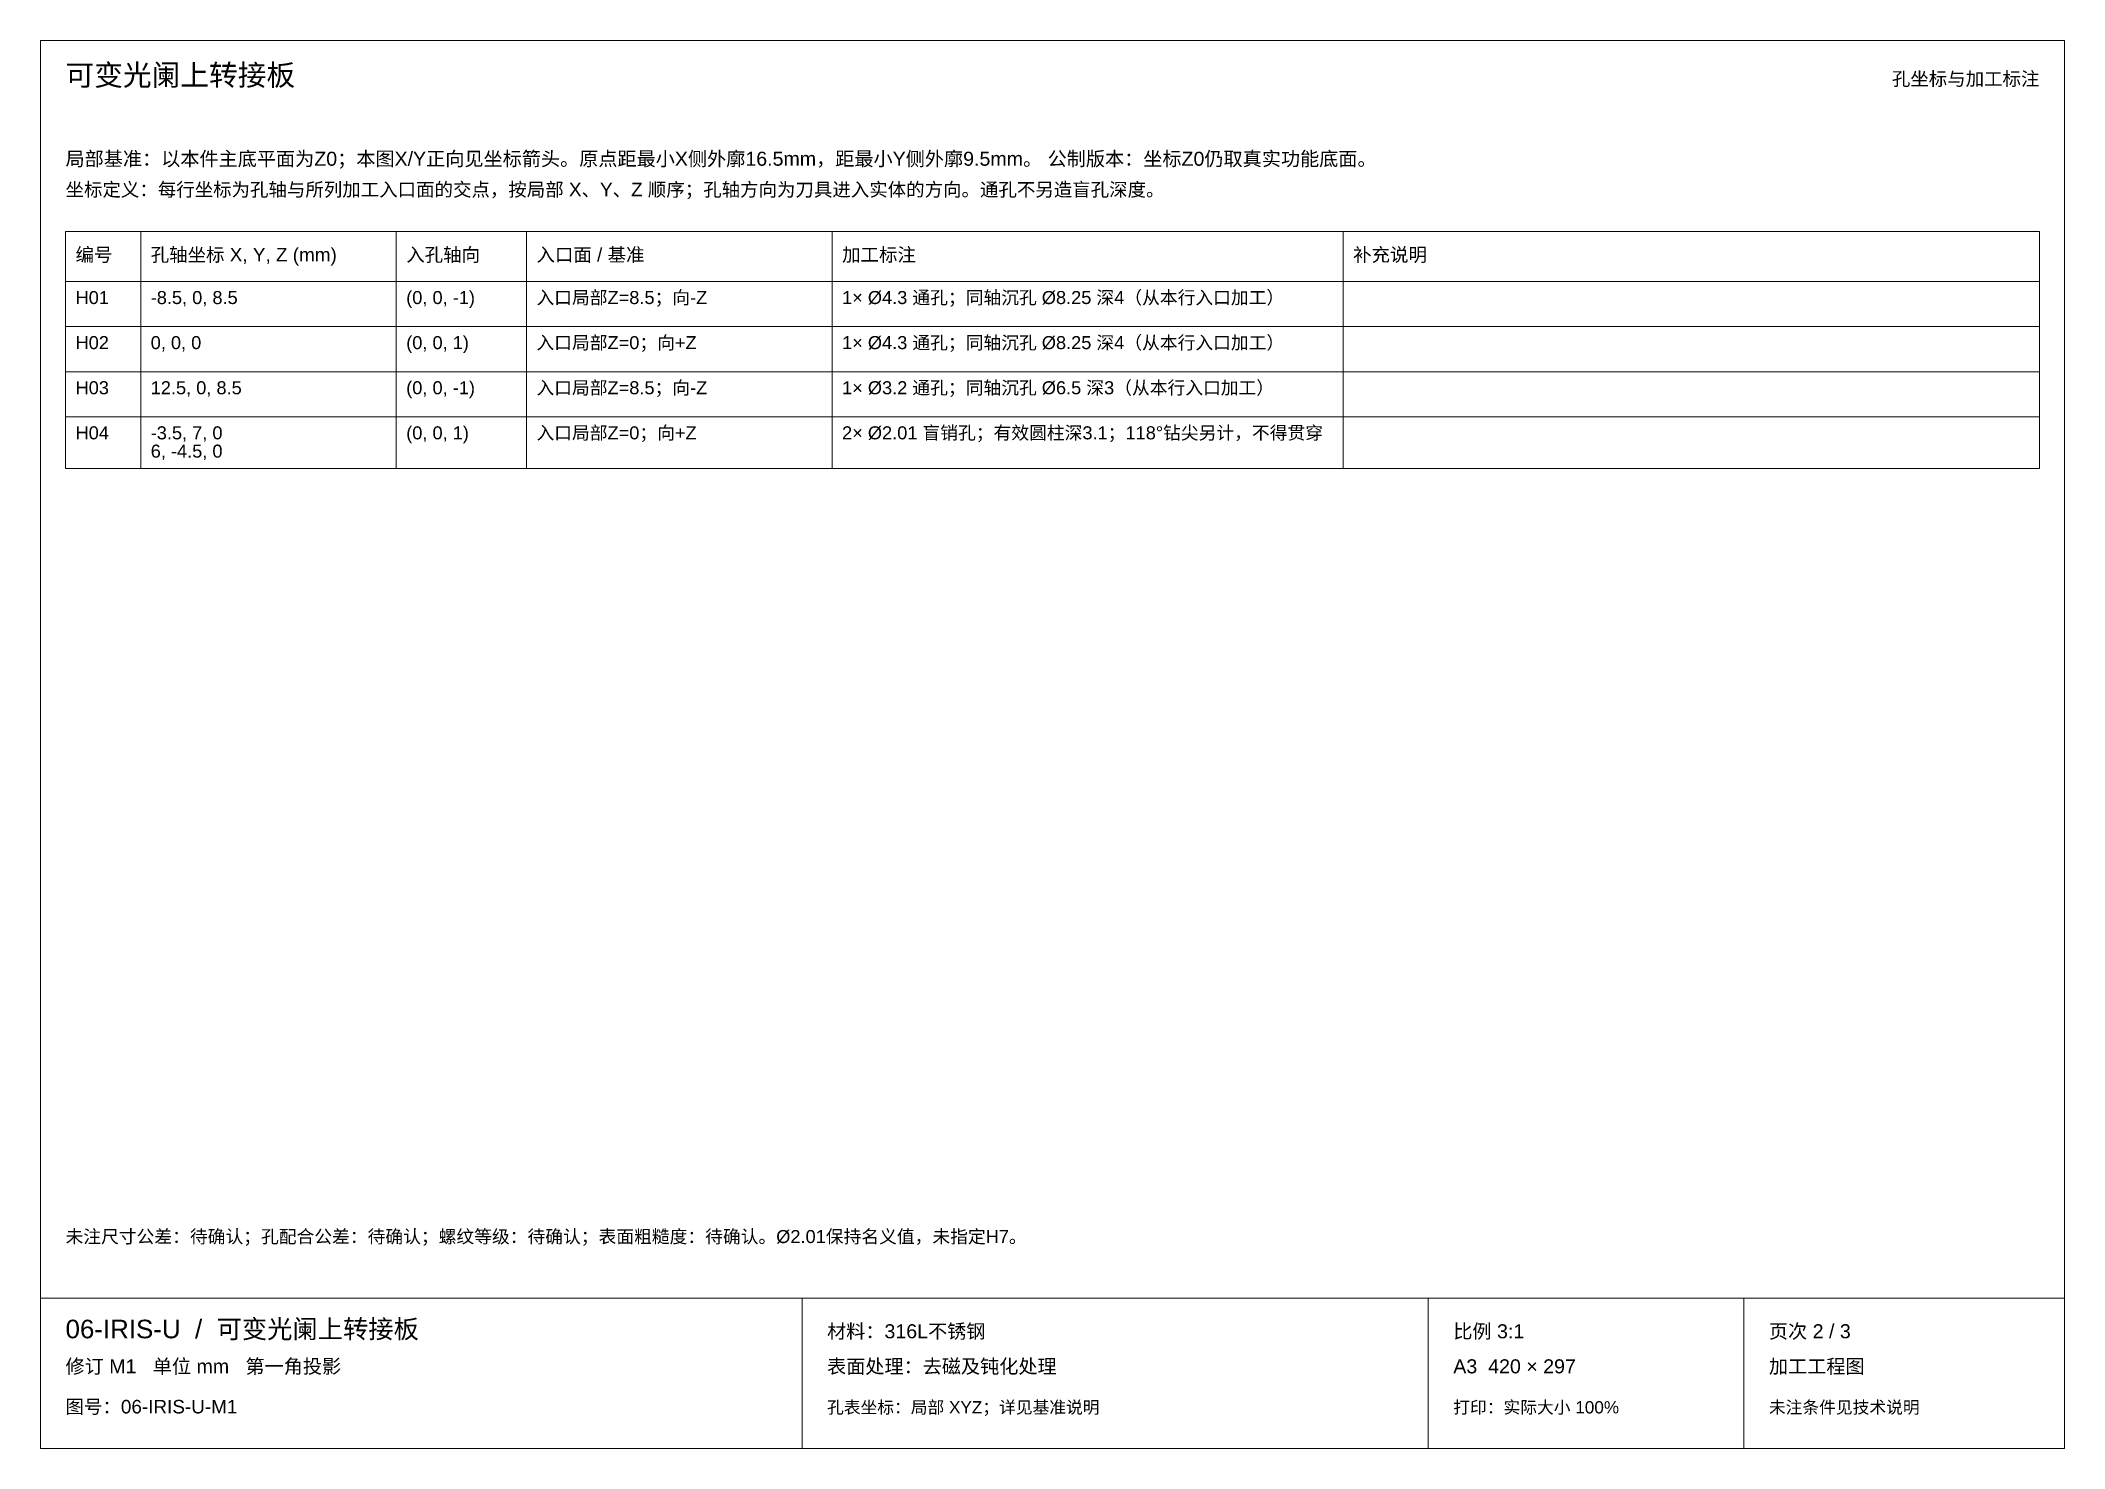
# Paper-space layout '02_孔表及加工说明' of a CAD drawing. Header units: millimetres. Extents: x 8 to 412, y 8 to 289.
import ezdxf
from ezdxf.enums import TextEntityAlignment as Align

# ---------------------------------------------------------------- set-up
doc = ezdxf.new("R2010")
doc.units = ezdxf.units.MM
doc.layers.add('ANNOTATIONS', color=7, linetype='CONTINUOUS', lineweight=18)
doc.styles.add('CJK', font='Arial Unicode.ttf')

psp = doc.layouts.new('02_孔表及加工说明')

# ---------------------------------------------------------------- linework, layer by layer
at = {"layer": 'ANNOTATIONS'}
for p, q in [((412, 289), (8, 289)), ((8, 289), (8, 8)), ((412, 8), (412, 289)), ((28, 250.9), (13, 250.9)), ((13, 250.9), (13, 240.9)), ((28, 240.9), (28, 250.9)), ((79, 250.9), (28, 250.9)), ((28, 250.9), (28, 240.9)), ((79, 240.9), (79, 250.9)), ((105, 250.9), (79, 250.9)), ((79, 250.9), (79, 240.9)), ((105, 240.9), (105, 250.9)), ((166, 250.9), (105, 250.9)), ((105, 250.9), (105, 240.9)), ((166, 240.9), (166, 250.9)), ((268, 250.9), (166, 250.9)), ((166, 250.9), (166, 240.9)), ((268, 240.9), (268, 250.9)), ((407, 250.9), (268, 250.9)), ((268, 250.9), (268, 240.9)), ((407, 240.9), (407, 250.9)), ((13, 240.9), (28, 240.9)), ((28, 240.9), (13, 240.9)), ((13, 240.9), (13, 231.9)), ((28, 240.9), (79, 240.9)), ((28, 231.9), (28, 240.9)), ((79, 240.9), (28, 240.9)), ((28, 240.9), (28, 231.9)), ((79, 240.9), (105, 240.9)), ((79, 231.9), (79, 240.9)), ((105, 240.9), (79, 240.9)), ((79, 240.9), (79, 231.9)), ((105, 240.9), (166, 240.9)), ((105, 231.9), (105, 240.9)), ((166, 240.9), (105, 240.9)), ((105, 240.9), (105, 231.9)), ((166, 240.9), (268, 240.9)), ((166, 231.9), (166, 240.9)), ((268, 240.9), (166, 240.9)), ((166, 240.9), (166, 231.9)), ((268, 240.9), (407, 240.9)), ((268, 231.9), (268, 240.9)), ((407, 240.9), (268, 240.9)), ((268, 240.9), (268, 231.9)), ((407, 231.9), (407, 240.9)), ((13, 231.9), (28, 231.9)), ((28, 231.9), (13, 231.9)), ((13, 231.9), (13, 222.9)), ((28, 231.9), (79, 231.9)), ((28, 222.9), (28, 231.9)), ((79, 231.9), (28, 231.9)), ((28, 231.9), (28, 222.9)), ((79, 231.9), (105, 231.9)), ((79, 222.9), (79, 231.9)), ((105, 231.9), (79, 231.9)), ((79, 231.9), (79, 222.9)), ((105, 231.9), (166, 231.9)), ((105, 222.9), (105, 231.9)), ((166, 231.9), (105, 231.9)), ((105, 231.9), (105, 222.9)), ((166, 231.9), (268, 231.9)), ((166, 222.9), (166, 231.9)), ((268, 231.9), (166, 231.9)), ((166, 231.9), (166, 222.9)), ((268, 231.9), (407, 231.9)), ((268, 222.9), (268, 231.9)), ((407, 231.9), (268, 231.9)), ((268, 231.9), (268, 222.9)), ((407, 222.9), (407, 231.9)), ((13, 222.9), (28, 222.9)), ((28, 222.9), (13, 222.9)), ((13, 222.9), (13, 213.9)), ((28, 222.9), (79, 222.9)), ((28, 213.9), (28, 222.9)), ((79, 222.9), (28, 222.9)), ((28, 222.9), (28, 213.9)), ((79, 222.9), (105, 222.9)), ((79, 213.9), (79, 222.9)), ((105, 222.9), (79, 222.9)), ((79, 222.9), (79, 213.9)), ((105, 222.9), (166, 222.9)), ((105, 213.9), (105, 222.9)), ((166, 222.9), (105, 222.9)), ((105, 222.9), (105, 213.9)), ((166, 222.9), (268, 222.9)), ((166, 213.9), (166, 222.9)), ((268, 222.9), (166, 222.9)), ((166, 222.9), (166, 213.9)), ((268, 222.9), (407, 222.9)), ((268, 213.9), (268, 222.9)), ((407, 222.9), (268, 222.9)), ((268, 222.9), (268, 213.9)), ((407, 213.9), (407, 222.9)), ((13, 213.9), (28, 213.9)), ((28, 213.9), (13, 213.9)), ((13, 213.9), (13, 203.6)), ((28, 213.9), (79, 213.9)), ((28, 203.6), (28, 213.9)), ((79, 213.9), (28, 213.9)), ((28, 213.9), (28, 203.6)), ((79, 213.9), (105, 213.9)), ((79, 203.6), (79, 213.9)), ((105, 213.9), (79, 213.9)), ((79, 213.9), (79, 203.6)), ((105, 213.9), (166, 213.9)), ((105, 203.6), (105, 213.9)), ((166, 213.9), (105, 213.9)), ((105, 213.9), (105, 203.6)), ((166, 213.9), (268, 213.9)), ((166, 203.6), (166, 213.9)), ((268, 213.9), (166, 213.9)), ((166, 213.9), (166, 203.6)), ((268, 213.9), (407, 213.9)), ((268, 203.6), (268, 213.9)), ((407, 213.9), (268, 213.9)), ((268, 213.9), (268, 203.6)), ((407, 203.6), (407, 213.9)), ((13, 203.6), (28, 203.6)), ((28, 203.6), (79, 203.6)), ((79, 203.6), (105, 203.6)), ((105, 203.6), (166, 203.6)), ((166, 203.6), (268, 203.6)), ((268, 203.6), (407, 203.6)), ((8, 38), (412, 38)), ((160, 8), (160, 38)), ((285, 8), (285, 38)), ((348, 8), (348, 38)), ((8, 8), (412, 8))]:
    psp.add_line(p, q, dxfattribs=at)

# ---------------------------------------------------------------- texts
at = {"layer": 'ANNOTATIONS', "style": 'CJK'}
for s, height, p in [('可变光阑上转接板', 4.2, (13, 280)), ('局部基准：以本件主底平面为Z0；本图X/Y正向见坐标箭头。原点距最小X侧外廓16.5mm，距最小Y侧外廓9.5mm。 公制版本：坐标Z0仍取真实功能底面。', 2.8, (13, 264)), ('坐标定义：每行坐标为孔轴与所列加工入口面的交点，按局部 X、Y、Z 顺序；孔轴方向为刀具进入实体的方向。通孔不另造盲孔深度。', 2.7, (13, 257.9)), ('编号', 2.7, (15, 244.9)), ('孔轴坐标 X, Y, Z (mm)', 2.7, (30, 244.9)), ('入孔轴向', 2.7, (81, 244.9)), ('入口面 / 基准', 2.7, (107, 244.9)), ('加工标注', 2.7, (168, 244.9)), ('补充说明', 2.7, (270, 244.9)), ('H01', 2.6, (15, 236.4)), ('-8.5, 0, 8.5', 2.6, (30, 236.4)), ('(0, 0, -1)', 2.6, (81, 236.4)), ('入口局部Z=8.5；向-Z', 2.6, (107, 236.4)), ('1× Ø4.3 通孔；同轴沉孔 Ø8.25 深4（从本行入口加工）', 2.6, (168, 236.4)), ('入口局部Z=0；向+Z', 2.6, (107, 227.4)), ('1× Ø4.3 通孔；同轴沉孔 Ø8.25 深4（从本行入口加工）', 2.6, (168, 227.4)), ('H02', 2.6, (15, 227.4)), ('0, 0, 0', 2.6, (30, 227.4)), ('(0, 0, 1)', 2.6, (81, 227.4)), ('H03', 2.6, (15, 218.4)), ('12.5, 0, 8.5', 2.6, (30, 218.4)), ('(0, 0, -1)', 2.6, (81, 218.4)), ('入口局部Z=8.5；向-Z', 2.6, (107, 218.4)), ('1× Ø3.2 通孔；同轴沉孔 Ø6.5 深3（从本行入口加工）', 2.6, (168, 218.4)), ('H04', 2.6, (15, 209.4)), ('-3.5, 7, 0', 2.6, (30, 209.4)), ('(0, 0, 1)', 2.6, (81, 209.4)), ('入口局部Z=0；向+Z', 2.6, (107, 209.4)), ('2× Ø2.01 盲销孔；有效圆柱深3.1；118°钻尖另计，不得贯穿', 2.6, (168, 209.4)), ('6, -4.5, 0', 2.6, (30, 205.75)), ('未注尺寸公差：待确认；孔配合公差：待确认；螺纹等级：待确认；表面粗糙度：待确认。Ø2.01保持名义值，未指定H7。', 2.6, (13, 49)), ('06-IRIS-U  /  可变光阑上转接板', 3.7, (13, 30)), ('材料：316L不锈钢', 2.8, (165, 30)), ('比例 3:1', 2.8, (290, 30)), ('页次 2 / 3', 2.8, (353, 30)), ('修订 M1   单位 mm   第一角投影', 2.8, (13, 23)), ('表面处理：去磁及钝化处理', 2.8, (165, 23)), ('A3  420 × 297', 2.8, (290, 23)), ('加工工程图', 2.8, (353, 23)), ('图号：06-IRIS-U-M1', 2.7, (13, 15)), ('孔表坐标：局部 XYZ；详见基准说明', 2.45, (165, 15)), ('打印：实际大小 100%', 2.45, (290, 15)), ('未注条件见技术说明', 2.45, (353, 15))]:
    psp.add_text(s, height=height, dxfattribs=at).set_placement(p)
psp.add_text('孔坐标与加工标注', height=2.7, dxfattribs=at).set_placement((407, 280), align=Align.RIGHT)

doc.saveas('drawing.dxf')
